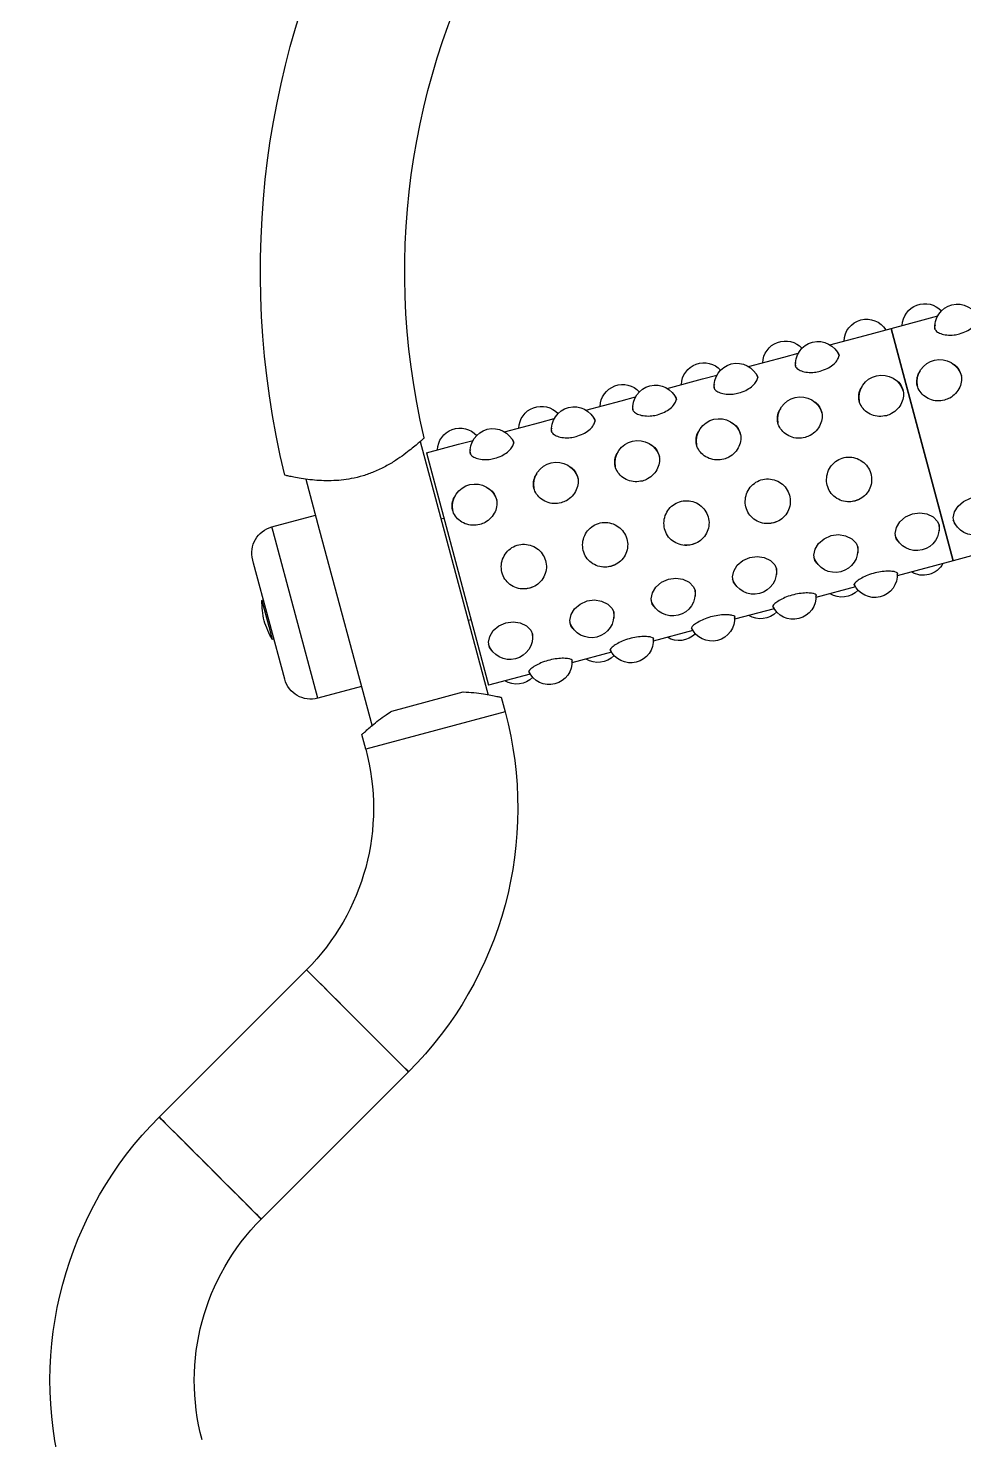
# Model space of a CAD drawing. Header units: millimetres. Extents: x 694231 to 734331, y 4486031 to 4541543.
# Drawn here: x 713339.3487 to 713339.6598, y 4487264.4529 to 4487264.9225 of the extents above; entities that cross this region are included whole.
import ezdxf

# ---------------------------------------------------------------- set-up
doc = ezdxf.new("R2010")
doc.units = ezdxf.units.MM

# ---------------------------------------------------------------- blocks, each defined once
blk = doc.blocks.new('ERER')
at = {"color": 7, "linetype": 'Continuous', "lineweight": 25}
for p, q in [((2598.242391243089, 998.7852082481879), (2598.193397150002, 998.8341936820469)), ((2598.159459107815, 998.8002495068127), (2598.208453201132, 998.7512640728921)), ((2598.228129844467, 998.6778554730489), (2598.226834884576, 998.6730208971505)), ((2598.274495482646, 998.6654362571636), (2598.228129844467, 998.6778554730489)), ((2598.212697329562, 998.6047793810097), (2598.230226401385, 998.670222047377)), ((2598.236855549796, 998.6651657537841), (2598.260595119309, 998.6588070170955)), ((2598.273200522623, 998.6606016803132), (2598.274495482646, 998.6654362571636)), ((2598.226689805313, 998.6570185943287), (2598.212200471608, 998.660899618518)), ((2598.251335246324, 998.5944300652563), (2598.26886431813, 998.6598727306408)), ((2598.201178256334, 998.6545346318168), (2598.190860215798, 998.616013478214)), ((2598.248311655644, 998.5792771492384), (2598.269010286904, 998.6565529818405)), ((2598.282835665639, 998.6528498015507), (2598.269010286904, 998.6565529818405)), ((2598.309882345668, 998.6456052434804), (2598.29672069185, 998.6491306424788)), ((2598.195907543493, 998.637052960971), (2598.197071881382, 998.6413998763635)), ((2598.197620686771, 998.6412528777004), (2598.197071881382, 998.6413998763635)), ((2598.33692902535, 998.6383606855027), (2598.323767141825, 998.6418861470165)), ((2598.193578959803, 998.6283594767425), (2598.195907543493, 998.637052960971)), ((2598.263188781486, 998.6348190960562), (2598.262222902674, 998.6350778114269)), ((2598.363975475194, 998.6311161890884), (2598.350813821738, 998.634641588977)), ((2598.193578959803, 998.6283594767425), (2598.19412776529, 998.6282124770656)), ((2598.391022155222, 998.6238716310181), (2598.377860271121, 998.6273970926861)), ((2598.423562184498, 998.6151556580614), (2598.404906951034, 998.6201525346468)), ((2598.190860215798, 998.616013478214), (2598.190570226324, 998.6149308371781)), ((2598.402863552876, 998.537879824569), (2598.423562184498, 998.6151556580614)), ((2598.423562184498, 998.6151556580614), (2598.405668204351, 998.5483506502048)), ((2598.437387562986, 998.6114524768504), (2598.423562184498, 998.6151556580614)), ((2598.196935212135, 998.6039086222662), (2598.211424546071, 998.6000275980152)), ((2598.208198820566, 998.5879847425728), (2598.212697329562, 998.6047793810097)), ((2598.253167282348, 998.6012697493796), (2598.254133161062, 998.6010110350227)), ((2598.246256511287, 998.5754692236396), (2598.251335246324, 998.5944300652563)), ((2598.248311655644, 998.5792771492384), (2598.258961425348, 998.5764245661607)), ((2598.258961425348, 998.5764245661607), (2598.263817534327, 998.5751238395372)), ((2598.274341790334, 998.5723048757897), (2598.286007875208, 998.5691800707292)), ((2598.286007875208, 998.5691800707292), (2598.29086398394, 998.5678793431846)), ((2598.301388239963, 998.5650603804199), (2598.313054554874, 998.5619355117686)), ((2598.313054554874, 998.5619355117686), (2598.317910663853, 998.5606347851451)), ((2598.328434919992, 998.5578158223497), (2598.340101004504, 998.5546910163989)), ((2598.340101004504, 998.5546910163989), (2598.344957113466, 998.5533902887926)), ((2598.355481369835, 998.5505713259354), (2598.367147684417, 998.5474464583594)), ((2598.367147684417, 998.5474464583594), (2598.372003793379, 998.5461457307531)), ((2598.405668204351, 998.5483506502048), (2598.402863552876, 998.537879824569)), ((2598.382528049518, 998.5433267679576), (2598.39419413403, 998.5402019620068)), ((2598.39419413403, 998.5402019620068), (2598.402863552876, 998.537879824569)), ((2598.402863552876, 998.537879824569), (2598.413513092165, 998.535027303209)), ((2598.413513092165, 998.535027303209), (2598.418369201258, 998.5337265765546))]:
    blk.add_line(p, q, dxfattribs=at)
at = {"color": 8, "linetype": 'Continuous', "lineweight": 25}
for p, q in [((2598.212200471608, 998.660899618518), (2598.197352584826, 998.6054668331118)), ((2598.197352584826, 998.6054668331118), (2598.196935212135, 998.6039086222662))]:
    blk.add_line(p, q, dxfattribs=at)
at = {"color": 7, "linetype": 'Continuous', "lineweight": 25, "flags": 128}
for points in [[(2598.193397150002, 998.8341936820469), (2598.193268400378, 998.8340650180007), (2598.192884672215, 998.8336810647482), (2598.192251209788, 998.8330475784247), (2598.191378005354, 998.832174220763), (2598.190278204939, 998.8310741311152), (2598.188968398462, 998.8297640945764), (2598.187468465568, 998.8282639622723), (2598.185801253492, 998.8265963674105), (2598.183991822821, 998.824786685418), (2598.182067756927, 998.8228623300523), (2598.180058344364, 998.8208524797399), (2598.177993705562, 998.8187875710256), (2598.175905450344, 998.8166989990417), (2598.173825189784, 998.8146181575979), (2598.171784197797, 998.8125770284097), (2598.169813837294, 998.8106060824907), (2598.167943445636, 998.8087355968864), (2598.166202002697, 998.8069935976011), (2598.164615401316, 998.8054067200538), (2598.163207841258, 998.8039989619466), (2598.162000585576, 998.8027916560151), (2598.161012330559, 998.8018029957667), (2598.160257528847, 998.801048238803), (2598.15974804908, 998.8005385218083), (2598.159491195492, 998.8002817612428), (2598.159459107815, 998.8002495068127)], [(2598.159459107815, 998.8002495068127), (2598.159587596295, 998.8003781173957), (2598.159971585354, 998.8007621231903), (2598.160604817844, 998.801395672091), (2598.161478022145, 998.8022690288005), (2598.162578052729, 998.8033690558096), (2598.163887859338, 998.8046790933005), (2598.165387792001, 998.8061792256663), (2598.16705500444, 998.8078468214184), (2598.168864204695, 998.8096565651285), (2598.170788239861, 998.8115808053133), (2598.172797913567, 998.813590709089), (2598.174862291209, 998.815655563357), (2598.176950577287, 998.817744251474), (2598.179031036942, 998.8198249151906), (2598.181071829587, 998.8218662211848), (2598.183042420522, 998.8238371063691), (2598.184912581864, 998.8257076526772), (2598.186654254971, 998.8274495893236), (2598.188240856254, 998.8290364678846), (2598.189648416789, 998.8304442268515), (2598.19085544194, 998.8316515945314), (2598.191843896398, 998.83264007696), (2598.192598499015, 998.833395011651), (2598.193108208737, 998.8339046670513), (2598.193364832139, 998.8341614892729), (2598.193397150002, 998.8341936820469)], [(2598.242391243089, 998.7852082481879), (2598.242262723995, 998.7850795223933), (2598.241878765779, 998.7846956317487), (2598.241245302973, 998.784062143552), (2598.240372098671, 998.7831887868423), (2598.239272298618, 998.7820886980849), (2598.237962492141, 998.780778661546), (2598.236462558984, 998.7792785273379), (2598.234795346332, 998.7776109326303), (2598.232985916253, 998.7758012514664), (2598.231061850359, 998.7738768961008), (2598.229052437682, 998.7718670458191), (2598.226987798649, 998.7698021371666), (2598.224899773961, 998.7677135034342), (2598.222819283464, 998.7656327245676), (2598.220778521415, 998.7635915328023), (2598.218807930826, 998.7616206475254), (2598.216937769253, 998.7597501012789), (2598.215196096376, 998.7580081645708), (2598.213609494403, 998.7564212861948), (2598.212201934345, 998.7550135280876), (2598.210994909078, 998.7538061604384), (2598.210006423646, 998.7528175619077), (2598.209251621934, 998.752062804944), (2598.20874214238, 998.7515530869048), (2598.208485288809, 998.751296327322), (2598.208453201132, 998.7512640728921)], [(2598.208453201132, 998.7512640728921), (2598.208581689497, 998.7513926835059), (2598.208965678672, 998.7517766892696), (2598.209599141576, 998.7524101764526), (2598.210472345779, 998.753283534176), (2598.211572145816, 998.7543836219506), (2598.21288195277, 998.7556936593489), (2598.21438188568, 998.7571937926359), (2598.216049098102, 998.7588613874051), (2598.217858528313, 998.7606710695211), (2598.21978259419, 998.7625954239038), (2598.221792006769, 998.7646052751992), (2598.223856415501, 998.7666702455385), (2598.22594467072, 998.7687588175224), (2598.228025130259, 998.7708394812698), (2598.23006592302, 998.7728807872332), (2598.232036513608, 998.7748516725101), (2598.233906675197, 998.7767222197394), (2598.235648348058, 998.7784641554646), (2598.237234949933, 998.7800510348543), (2598.238642510106, 998.7814587929308), (2598.239849535257, 998.7826661606107), (2598.240837989847, 998.7836546439914), (2598.241592822517, 998.7844095160743), (2598.242102302169, 998.7849192330998), (2598.242359155641, 998.7851759936963), (2598.242391243089, 998.7852082481879)], [(2598.270023221007, 998.6449274272907), (2598.269351035327, 998.6440811829978), (2598.268985014108, 998.6422825113439), (2598.269404157667, 998.6403244982637), (2598.270577648704, 998.6384201391184), (2598.27241766401, 998.63682669926), (2598.274710136589, 998.6358000866242), (2598.277164532705, 998.6354710653732), (2598.279531513589, 998.63583669431), (2598.281577750164, 998.6368312468826), (2598.283038359286, 998.6383108124885), (2598.283615407185, 998.6395768398595), (2598.283615407185, 998.6395768398595)], [(2598.297069670374, 998.6376829300168), (2598.29639771524, 998.6368366249583), (2598.296031693775, 998.6350379523832), (2598.296450837581, 998.6330799402242), (2598.297624098317, 998.6311756427657), (2598.299464343693, 998.6295821412823), (2598.301756586202, 998.6285555902715), (2598.304211212733, 998.6282265073029), (2598.306578193387, 998.6285921363013), (2598.308624200122, 998.6295867504374), (2598.310084809146, 998.631066317057), (2598.310661856798, 998.6323323435068), (2598.310661856798, 998.6323323435068)], [(2598.324116350303, 998.6304383729603), (2598.323444164869, 998.6295921295886), (2598.323078143404, 998.6277934570135), (2598.323497517494, 998.6258353821848), (2598.32467077823, 998.6239310847262), (2598.326510793536, 998.622337644868), (2598.328803266115, 998.621311032232), (2598.3312576621, 998.620982010029), (2598.33362464323, 998.6213476398871), (2598.335670879805, 998.6223421924597), (2598.337131488813, 998.6238217580965), (2598.337708536711, 998.6250877854675), (2598.337708536711, 998.6250877854675)], [(2598.351162799916, 998.6231938766077), (2598.350490844783, 998.6223475715492), (2598.350124823432, 998.6205488989432), (2598.350543967107, 998.6185908858322), (2598.351717227597, 998.6166865874524), (2598.353557473334, 998.6150930868595), (2598.355849715728, 998.6140665358795), (2598.35830434226, 998.6137374529108), (2598.360671322914, 998.6141030819093), (2598.362717329649, 998.6150976960454), (2598.364177938558, 998.6165772626958), (2598.364754986439, 998.617843289084), (2598.364754986439, 998.617843289084)], [(2598.37820947983, 998.6159493185683), (2598.377537294396, 998.6151030751965), (2598.377171503346, 998.6133043409038), (2598.377590647251, 998.6113463277311), (2598.378763907987, 998.6094420302725), (2598.380603923178, 998.6078485904451), (2598.382896395642, 998.60682197784), (2598.385350791626, 998.606492955637), (2598.387717772527, 998.6068585855567), (2598.389764009331, 998.6078531380676), (2598.391224618586, 998.6093327046256), (2598.391801666237, 998.6105987310754), (2598.391801666237, 998.6105987310754)], [(2598.405255929443, 998.6087048222156), (2598.404583974539, 998.6078585170955), (2598.404217952959, 998.6060598445512), (2598.404637096617, 998.6041018304572), (2598.40581035737, 998.6021975339816), (2598.407650602614, 998.6006040315461), (2598.409942845024, 998.5995774815491), (2598.412397471671, 998.5992483985495), (2598.414764452555, 998.5996140274864), (2598.416810458928, 998.600608640732), (2598.418271068199, 998.602088208273), (2598.418848115735, 998.6033542347536), (2598.418848115735, 998.6033542347536)], [(2598.424574887593, 998.6035301644006), (2598.423902932443, 998.6026838583592), (2598.423536911093, 998.6008851857533), (2598.423956055014, 998.5989271735634), (2598.425129315981, 998.5970228760432), (2598.426969561242, 998.5954293745907), (2598.429262034166, 998.5944027618623), (2598.431716430052, 998.5940737406729), (2598.434083410936, 998.5944393696097), (2598.436129417325, 998.5954339838383), (2598.437590026564, 998.5969135494134), (2598.438167074346, 998.5981795768153), (2598.438167074346, 998.5981795768153)]]:
    blk.add_lwpolyline(points, dxfattribs=at)
at = {"color": 7, "linetype": 'Continuous', "lineweight": 25}
for centre, radius, start, end in [((2598.247132453005, 998.8879385562019), 0.1240000000000014, 165.0050955339433, 225.0050956946289), ((2598.247132453005, 998.8879385562019), 0.07600000000000053, 165.0050955339618, 225.0050956399637), ((2598.154717825963, 998.6975191854864), 0.1239999999999994, 345.0050955340448, 45.0050954742126), ((2598.154717825963, 998.6975191854864), 0.07599999999999983, 345.0050955340446, 45.00509571765857), ((2598.209871872931, 998.6522060405615), 0.009000000000000338, 75.00509553417933, 165.0050955339921), ((2598.278296119372, 998.6487056066185), 0.00751562500000054, 44.28645054141761, 121.4608858047552), ((2598.289209615702, 998.6488674679244), 0.007515624999999932, 355.5858787650637, 155.6751826259306), ((2598.276102276997, 998.6405151613878), 0.007515625000000381, 351.0766629894225, 160.5609196637996), ((2598.305342687129, 998.6414610786205), 0.007515625000000685, 44.28647769451893, 121.4608864306917), ((2598.316256183245, 998.641622940971), 0.007515625000000144, 355.5858712849582, 155.6751823327054), ((2598.234849847709, 998.6211581354735), 0.0428590902832175, 151.8172495145052, 160.9536887666295), ((2598.303148844639, 998.6332706334207), 0.007515625000000353, 351.0766628939449, 160.5609195947628), ((2598.332389254541, 998.6342165507151), 0.007515625000000126, 44.28646753639292, 121.4608780298317), ((2598.34330275064, 998.6343784120827), 0.007515625000000144, 355.5858784322354, 155.675182480032), ((2598.236416765649, 998.6270080338006), 0.0428590902832175, 169.0565023015952, 178.1929403122618), ((2598.330195412182, 998.6260261064674), 0.007515625000000381, 351.0766556633874, 160.5609195947628), ((2598.359435822314, 998.6269720237), 0.007515625000000168, 44.28644761115335, 121.4608910759329), ((2598.370349318167, 998.6271338841465), 0.007515624999999932, 355.5858789320434, 155.6751821852273), ((2598.280676436705, 998.6170098777562), 0.007515624999999927, 67.1498163396767, 95.54076172095091), ((2598.357241979692, 998.6187815775482), 0.007515625000000203, 351.0766557597212, 160.5609196637996), ((2598.386482389479, 998.6197274948734), 0.007515625000000276, 44.28646753701335, 121.4608774038952), ((2598.397395885825, 998.6198893571623), 0.007515624999999932, 355.5858712849582, 155.6751824792423), ((2598.413528957253, 998.6124829678583), 0.007515625000000025, 28.5492974897835, 121.4608904461345), ((2598.199263814299, 998.6126021390636), 0.009000000000000338, 165.0051016041944, 255.0050947759346), ((2598.307723004363, 998.609765350772), 0.007515625000000077, 67.1498163396767, 95.54076257084566), ((2598.38428854745, 998.6115370495503), 0.007515624999999784, 351.0766632772495, 160.5609198760059), ((2598.334769571643, 998.6025208219145), 0.007515625000000174, 67.14981634354456, 95.54076002124509), ((2598.411335114516, 998.6042925217373), 0.007515625000000052, 351.0766628939449, 160.5609195919745), ((2598.43065409132, 998.5991178589258), 0.007515625000000381, 351.0766556642436, 160.5609123449402), ((2598.361816139285, 998.5952762939474), 0.007515625000000172, 67.1498163396767, 95.54076172095091), ((2598.264489146139, 998.5971589435579), 0.007515625000000039, 170.3742800950461, 343.5596616721556), ((2598.291535713419, 998.5899144147004), 0.007515625000000039, 170.3742729411684, 343.5596617174936), ((2598.388862706829, 998.588031766994), 0.007515625000000755, 67.14981634354456, 95.54076257429627), ((2598.480639833625, 998.5190495291229), 0.2875000000000001, 166.3834005152236, 249.2663536422217), ((2598.318582281193, 998.5826698876854), 0.007515625000000039, 170.3742800098413, 343.5596543581614), ((2598.259505678467, 998.5785537720272), 0.007515625000000195, 182.0069370649877, 317.4129379887132), ((2598.270419174796, 998.5787156333332), 0.007515625000000989, 172.4853750619159, 339.0447303775314), ((2598.480639833625, 998.5190495291229), 0.2394999999999999, 166.6545901908663, 255.0050954770294), ((2598.297465742323, 998.571471105397), 0.007515625000000335, 172.4853751797288, 339.0447231443321), ((2598.345628848358, 998.5754253588588), 0.007515624999999904, 170.3742657881452, 343.5596689861499), ((2598.286552246223, 998.5713092440293), 0.007515624999999631, 182.0069365332994, 317.4129371519817), ((2598.372675416016, 998.5681808318745), 0.007515624999999904, 170.3742803498061, 343.5596544498184), ((2598.313598813635, 998.5640647161239), 0.007515625000000371, 182.0069362680097, 317.4129546680155), ((2598.324512309734, 998.5642265774915), 0.007515625000000335, 172.4853823876004, 339.0447304696276), ((2598.399721983543, 998.5609363039382), 0.007515625000000612, 170.3742803489516, 343.5596544506496), ((2598.340645381162, 998.5568201881875), 0.007515625000000167, 182.0069365332994, 317.4129456984181), ((2598.351558877261, 998.5569820495552), 0.007515625000000282, 172.4853751797288, 339.0447304696276), ((2598.419040960331, 998.5557616401437), 0.007515625000000039, 170.3742800098413, 343.5596689406621), ((2598.367691948689, 998.5495756602513), 0.007515625000000464, 182.006944017541, 317.4129632138137), ((2598.378605444788, 998.549737521619), 0.007515625000000282, 172.4853752988543, 339.0447230509961), ((2598.394738516446, 998.5423311322534), 0.007515624999999785, 182.0069357363212, 328.0032548006053), ((2598.41405749302, 998.5371564695034), 0.0075156250000011, 182.0069370649877, 317.4129379923355), ((2598.424970989235, 998.5373183308402), 0.007515625000000282, 172.4853749427905, 339.0447303775314), ((2598.480639833625, 998.5190495291229), 0.2395, 255.0050954770294, 343.355539476485)]:
    blk.add_arc(centre, radius, start, end, dxfattribs=at)
for points, knots in [([(2598.226844096335, 998.6730184287578), (2598.22684145454, 998.6730208700588), (2598.226753208035, 998.673102378381), (2598.227042627525, 998.672832889015), (2598.227683556578, 998.6722400632156), (2598.228820566263, 998.6712190837331), (2598.230364218794, 998.6698906634923), (2598.232385932068, 998.6682647654893), (2598.234587262866, 998.6666323054658), (2598.236202967001, 998.6655876778963), (2598.236855549796, 998.6651657537841)], [0, 0, 0, 0, 0.004380891202554972, 0.1463275146963728, 0.2924660004226971, 0.4338515551942845, 0.5786714020642513, 0.7336644287608307, 0.8924270522024406, 1, 1, 1, 1]), ([(2598.260595119309, 998.6588070170955), (2598.261795464245, 998.6588768026857), (2598.264230438142, 998.6590183639493), (2598.267322810632, 998.659446342666), (2598.269926311399, 998.659899681542), (2598.271795855122, 998.6602874903856), (2598.272985322583, 998.6605555974984), (2598.273122605049, 998.6605878781023), (2598.273191541147, 998.6606040860362)], [0, 0, 0, 0, 0.1678812969607738, 0.3405576389626614, 0.5084441951456469, 0.6817194212988038, 0.8401758485834252, 0.9999999999999999, 0.9999999999999999, 0.9999999999999999, 0.9999999999999999]), ([(2598.296582519265, 998.6487723661813), (2598.296632604854, 998.6487444018157), (2598.296989322304, 998.6485452392617), (2598.296852698523, 998.648212658056), (2598.296097621428, 998.6478229760086), (2598.294526649049, 998.6475985613436), (2598.292402589342, 998.647631073182), (2598.289955804767, 998.6479991290064), (2598.287505520195, 998.6487010532411), (2598.285321773671, 998.6496426693213), (2598.283600991686, 998.6506782086276), (2598.28253800612, 998.6516116687078), (2598.282183939067, 998.652283925123), (2598.282578119298, 998.6524188005392), (2598.28276471996, 998.6524826487497)], [0, 0, 0, 0, 0.01476328927435291, 0.1051457666320974, 0.1944062965961116, 0.284180156936676, 0.3753351324781695, 0.4666233529201066, 0.5565281763043203, 0.6457155386858567, 0.735932457006917, 0.8273457106532665, 0.9182671959496775, 0.9999999999999999, 0.9999999999999999, 0.9999999999999999, 0.9999999999999999]), ([(2598.323628968878, 998.6415278698287), (2598.323679139218, 998.6414998827623), (2598.324036386999, 998.6413006028391), (2598.323898894198, 998.6409682208362), (2598.323144143783, 998.6405784581971), (2598.321573099271, 998.6403540944467), (2598.319449239003, 998.640386497576), (2598.317002407497, 998.6407545965773), (2598.314552085715, 998.6414564952363), (2598.312368404547, 998.6423981737814), (2598.310647423747, 998.6434336863703), (2598.309584484702, 998.644367168545), (2598.309230318735, 998.6450394514547), (2598.309624701581, 998.6451742696378), (2598.309811399659, 998.6452380917549)], [0, 0, 0, 0, 0.01476655033297441, 0.1051481230738303, 0.1944082717662477, 0.2841817486425519, 0.3753294239813229, 0.4666172544904914, 0.5565302726450728, 0.6457092876928346, 0.7359323050159351, 0.8273451681954431, 0.9182662651255753, 1, 1, 1, 1]), ([(2598.283615407185, 998.6395768398595), (2598.283737013524, 998.6401820266732), (2598.28389641, 998.6409752784303), (2598.283514903517, 998.6417214794757), (2598.283424454708, 998.6418983903811)], [0, 0, 0, 0, 0.7629173276113147, 1, 1, 1, 1]), ([(2598.310661856798, 998.6323323435068), (2598.310783567265, 998.6329375044038), (2598.310943100918, 998.6337307283034), (2598.31056158631, 998.6344769206652), (2598.310471134391, 998.6346538324034)], [0, 0, 0, 0, 0.7629144555612016, 1, 1, 1, 1]), ([(2598.350675648791, 998.6342833117893), (2598.350725734841, 998.6342553473003), (2598.351082451813, 998.6340561838867), (2598.350945828165, 998.633723603633), (2598.350190750954, 998.6333339216164), (2598.348619778592, 998.6331095079344), (2598.346495718638, 998.6331420188517), (2598.344048934162, 998.6335100736623), (2598.341598649491, 998.6342119989107), (2598.339414903312, 998.6351536148984), (2598.337694121459, 998.6361891551567), (2598.336631135762, 998.6371226142849), (2598.336277068594, 998.637794870731), (2598.336671248594, 998.6379297462088), (2598.336857849503, 998.6379935953405)], [0, 0, 0, 0, 0.01476328927435291, 0.1051457666320974, 0.1944062965961116, 0.284180156936676, 0.3753351324781695, 0.4666233529201066, 0.5565281763043203, 0.6457155386858567, 0.735932457006917, 0.8273457106532665, 0.9182671959496775, 0.9999999999999999, 0.9999999999999999, 0.9999999999999999, 0.9999999999999999]), ([(2598.377722098158, 998.6270388145155), (2598.377772268761, 998.6270108293531), (2598.378129516394, 998.6268115474951), (2598.377992023954, 998.6264791663824), (2598.377237273309, 998.626089403805), (2598.375666228929, 998.6258650410067), (2598.3735423683, 998.6258974432455), (2598.371095537253, 998.6262655421235), (2598.368645215356, 998.6269674408134), (2598.366461533843, 998.6279091194511), (2598.364740553026, 998.628944631057), (2598.363677614228, 998.629878114153), (2598.363323448015, 998.6305503961414), (2598.36371783086, 998.6306852143246), (2598.363904529646, 998.6307490372394)], [0, 0, 0, 0, 0.01476655033297441, 0.1051481230738303, 0.1944082717662477, 0.2841817486425519, 0.3753294239813229, 0.4666172544904914, 0.5565302726450728, 0.6457092876928346, 0.7359323050159351, 0.8273451681954431, 0.9182662651255753, 1, 1, 1, 1]), ([(2598.282627870074, 998.6242949497321), (2598.283414090343, 998.6240027973292), (2598.284986171794, 998.623418627211), (2598.286819968683, 998.6216542821), (2598.288001523759, 998.6194410960109), (2598.288361762913, 998.6169353850697), (2598.287857159199, 998.6144527017929), (2598.286562910932, 998.6122736047688), (2598.284625596779, 998.6106212093397), (2598.282236912135, 998.6096821462029), (2598.279668521036, 998.6095921742141), (2598.277237054076, 998.6103643273054), (2598.275208825838, 998.61189035227), (2598.273781545819, 998.6140063240935), (2598.273117883523, 998.6164894547713), (2598.273309522251, 998.6190385767579), (2598.274319982256, 998.6213414182373), (2598.276025056368, 998.6231659077223), (2598.278253072577, 998.6243195841855), (2598.280571805171, 998.6246920084876), (2598.28201737883, 998.6244128454293), (2598.282627870074, 998.6242949497321)], [0, 0, 0, 0, 0.05304180412272043, 0.106059353175367, 0.1596731811556907, 0.2136817288242897, 0.2670610376030771, 0.319775276432739, 0.3727944437449364, 0.4266281522425766, 0.4805402663780988, 0.5336358421092605, 0.586307522542735, 0.6395868919683738, 0.693575710459553, 0.747269410309652, 0.8001460972176716, 0.8529360465470901, 0.9064843091253708, 0.9605066922021438, 1, 1, 1, 1]), ([(2598.337708536711, 998.6250877854675), (2598.337830142803, 998.6256929713599), (2598.337989539658, 998.6264862249902), (2598.337608033044, 998.6272324250837), (2598.337517584234, 998.627409335989)], [0, 0, 0, 0, 0.7629173276113147, 1, 1, 1, 1]), ([(2598.364754986439, 998.617843289084), (2598.364876696792, 998.6184484500118), (2598.365036230313, 998.6192416729592), (2598.364654715836, 998.6199878662732), (2598.364564264148, 998.6201647779496)], [0, 0, 0, 0, 0.7629144555612016, 1, 1, 1, 1]), ([(2598.404768778301, 998.6197942564144), (2598.404818864368, 998.6197662929083), (2598.40517558134, 998.6195671294946), (2598.405038957445, 998.6192345483198), (2598.404283880233, 998.6188448663032), (2598.402712907872, 998.6186204526211), (2598.400588848394, 998.6186529643979), (2598.398142063705, 998.6190210202531), (2598.395691779247, 998.619722944457), (2598.393508032592, 998.6206645595852), (2598.391787250986, 998.6217001007647), (2598.390724265042, 998.6226335589716), (2598.390370198103, 998.623305815356), (2598.390764378235, 998.6234406917858), (2598.390950979259, 998.6235045408869)], [0, 0, 0, 0, 0.01476328927435291, 0.1051457666320974, 0.1944062965961116, 0.284180156936676, 0.3753351324781695, 0.4666233529201066, 0.5565281763043203, 0.6457155386858567, 0.735932457006917, 0.8273457106532665, 0.9182671959496775, 0.9999999999999999, 0.9999999999999999, 0.9999999999999999, 0.9999999999999999]), ([(2598.309674319441, 998.6170504524583), (2598.310460522157, 998.6167582879729), (2598.312032633597, 998.6161740644066), (2598.313866688882, 998.6144098781479), (2598.315047830603, 998.6121964799327), (2598.315408626869, 998.6096908626411), (2598.314903497741, 998.6072082174195), (2598.313609393149, 998.6050290937593), (2598.311672073271, 998.6033767985929), (2598.309283546334, 998.6024375243867), (2598.306715127039, 998.6023476507811), (2598.304283606353, 998.6031197175591), (2598.302255479891, 998.6046459492512), (2598.300827965181, 998.6067617341527), (2598.300164346115, 998.6092449667898), (2598.300355966567, 998.6117940818241), (2598.301366439748, 998.6140969089139), (2598.303071518911, 998.6159215066357), (2598.305299666605, 998.6170748980949), (2598.307618316718, 998.6174475360247), (2598.309063825499, 998.6171683597383), (2598.309674319441, 998.6170504524583)], [0, 0, 0, 0, 0.05304170524967213, 0.106063591916873, 0.1596739295341401, 0.2136843389488318, 0.2670632419892233, 0.3197773825564378, 0.3727964510377832, 0.4266259777876374, 0.4805379914278021, 0.5336385346273356, 0.5863054121009114, 0.6395885117637693, 0.6935772296166096, 0.7472708293784883, 0.8001474177212479, 0.8529372686470902, 0.9064891077213689, 0.9605067658199966, 1, 1, 1, 1]), ([(2598.336720999469, 998.609805894388), (2598.337507204259, 998.6095137293474), (2598.339079319876, 998.6089295066365), (2598.340913341143, 998.6071653196169), (2598.342094601633, 998.6049519547503), (2598.342454907853, 998.602446339384), (2598.341950284283, 998.5999636446412), (2598.340656041626, 998.5977845510512), (2598.338718725829, 998.5961321540881), (2598.336330041661, 998.5951930918108), (2598.333761650315, 998.5951031189009), (2598.331330183717, 998.5958752728825), (2598.329301955611, 998.5974012987991), (2598.327874675575, 998.5995172696397), (2598.327211013066, 998.6020004013621), (2598.327402651777, 998.6045495223659), (2598.328413111897, 998.6068523638144), (2598.33011818601, 998.6086768532994), (2598.332346201873, 998.6098305298551), (2598.334664934944, 998.6102029550168), (2598.336110508472, 998.6099237910064), (2598.336720999469, 998.609805894388)], [0, 0, 0, 0, 0.05304174863995775, 0.1060636786812318, 0.1596740601539491, 0.2136825513285528, 0.2670618042715411, 0.31977598796108, 0.3727950998141933, 0.4266287520007234, 0.4805408097431216, 0.5336363299352745, 0.586307955273143, 0.6395872689675213, 0.6935760309853423, 0.7472696746707829, 0.8001463062687557, 0.8529362003788565, 0.9064844069446091, 0.9605067335129147, 1, 1, 1, 1]), ([(2598.391801666237, 998.6105987310754), (2598.391923272445, 998.611203916937), (2598.392082669185, 998.6119971705982), (2598.391701162438, 998.6127433697395), (2598.391610713744, 998.612920280614)], [0, 0, 0, 0, 0.7629173276113147, 1, 1, 1, 1]), ([(2598.418848115735, 998.6033542347536), (2598.418969826088, 998.6039593956814), (2598.419129359971, 998.6047526195192), (2598.418747845362, 998.605498811881), (2598.418657393904, 998.6056757234959)], [0, 0, 0, 0, 0.7629144555612016, 1, 1, 1, 1]), ([(2598.26608897995, 998.6031321052695), (2598.265261907153, 998.6032718111235), (2598.263608115448, 998.6035511645705), (2598.261141465286, 998.6029516602016), (2598.259028207304, 998.6016891849989), (2598.257510649024, 998.5998611360264), (2598.256761706383, 998.5977164578467), (2598.256949168463, 998.5955686935123), (2598.257427665565, 998.5941196903847), (2598.257981230932, 998.5935603425843), (2598.257989404385, 998.5935520834172)], [0, 0, 0, 0, 0.1419795469855649, 0.283898454090784, 0.4274004129622932, 0.5719757312972331, 0.7148463271964738, 0.8559565533789721, 0.9978731287375505, 1, 1, 1, 1]), ([(2598.268816915399, 998.5910359485324), (2598.268817750285, 998.591036301484), (2598.26953244585, 998.5913377872496), (2598.270602769961, 998.5924103007848), (2598.271652116146, 998.5943359313854), (2598.271856056515, 998.5966083512892), (2598.271258035636, 998.5989063106589), (2598.269891618721, 998.6009718789714), (2598.26806821697, 998.6024480903703), (2598.266676657396, 998.6029290066144), (2598.26608897995, 998.6031321052695)], [0, 0, 0, 0, 0.0001751648625129538, 0.1499424389330972, 0.2988926938284122, 0.4455864026296537, 0.5920243001801684, 0.7405773251579222, 0.8904416710662192, 1, 1, 1, 1]), ([(2598.363767449098, 998.6025613990183), (2598.364553651437, 998.6022692326596), (2598.36612576314, 998.6016850109974), (2598.367959818655, 998.599920824677), (2598.369140959899, 998.5977074256023), (2598.369501756165, 998.5952018083107), (2598.368996627268, 998.5927191630275), (2598.367702522675, 998.5905400393673), (2598.365765202913, 998.58888774417), (2598.36337667586, 998.5879484699946), (2598.360808256582, 998.5878585973719), (2598.35837673588, 998.5886306631671), (2598.356348609763, 998.5901568947666), (2598.35492109446, 998.5922726788393), (2598.354257475658, 998.5947559133806), (2598.354449096209, 998.5973050274013), (2598.355459569258, 998.5996078535389), (2598.357164648437, 998.6014324522437), (2598.359392796148, 998.6025858446857), (2598.361711446261, 998.6029584826155), (2598.363156955025, 998.6026793053462), (2598.363767449098, 998.6025613990183)], [0, 0, 0, 0, 0.05304170524967213, 0.106063591916873, 0.1596739295341401, 0.2136843389488318, 0.2670632419892233, 0.3197773825564378, 0.3727964510377832, 0.4266259777876374, 0.4805379914278021, 0.5336385346273356, 0.5863054121009114, 0.6395885117637693, 0.6935772296166096, 0.7472708293784883, 0.8001474177212479, 0.8529372686470902, 0.9064891077213689, 0.9605067658199966, 1, 1, 1, 1]), ([(2598.293135659633, 998.5958875472918), (2598.292308591228, 998.5960272391344), (2598.290654738592, 998.5963065733595), (2598.288187959544, 998.5957072328487), (2598.286074681625, 998.5944446721552), (2598.284557016618, 998.5926166734906), (2598.283808468119, 998.590471868018), (2598.283995825166, 998.5883241446519), (2598.284474345363, 998.586875132376), (2598.285027910845, 998.5863157845449), (2598.285036084414, 998.5863075253469)], [0, 0, 0, 0, 0.1419779773881024, 0.2839071904502489, 0.4274075628938867, 0.5719812829348637, 0.7148494795975818, 0.8559581457930424, 0.9978731522503155, 0.9999999999999999, 0.9999999999999999, 0.9999999999999999, 0.9999999999999999]), ([(2598.295863595329, 998.5837913914759), (2598.295864430198, 998.5837917434446), (2598.296579125517, 998.584093228289), (2598.297649448805, 998.5851657410572), (2598.298698799678, 998.5870913753386), (2598.298902723696, 998.5893637858), (2598.298304750521, 998.5916618380321), (2598.296938079931, 998.5937272324057), (2598.295114855182, 998.5952035839796), (2598.293723345535, 998.5956844562448), (2598.293135659633, 998.5958875472918)], [0, 0, 0, 0, 0.0001751653232039807, 0.1499428332880789, 0.2988934799288895, 0.4455875745408145, 0.5920258572292184, 0.7405894711918989, 0.8904413829231618, 1, 1, 1, 1]), ([(2598.390814129012, 998.5953168409789), (2598.391600333785, 998.5950246749553), (2598.393172449633, 998.5944404521828), (2598.395006470669, 998.5926762652249), (2598.396187731159, 998.5904629003583), (2598.396548037495, 998.587957284961), (2598.396043414056, 998.5854745911704), (2598.394749170922, 998.5832954967208), (2598.392811855355, 998.5816430996961), (2598.390423171665, 998.5807040382782), (2598.387854780072, 998.5806140644471), (2598.385423313243, 998.5813862184905), (2598.38339508489, 998.5829122434859), (2598.381967805102, 998.5850282152477), (2598.381304142461, 998.5875113460181), (2598.381495781435, 998.5900604689259), (2598.382506241193, 998.5923633094841), (2598.384211315537, 998.5941877989073), (2598.3864393314, 998.5953414754631), (2598.388758064224, 998.5957138997035), (2598.390203637752, 998.5954347356932), (2598.390814129012, 998.5953168409789)], [0, 0, 0, 0, 0.05304174863995775, 0.1060636786812318, 0.1596740601539491, 0.2136825513285528, 0.2670618042715411, 0.31977598796108, 0.3727950998141933, 0.4266287520007234, 0.4805408097431216, 0.5336363299352745, 0.586307955273143, 0.6395872689675213, 0.6935760309853423, 0.7472696746707829, 0.8001463062687557, 0.8529362003788565, 0.9064844069446091, 0.9605067335129147, 1, 1, 1, 1]), ([(2598.247533326586, 998.5743514584109), (2598.247545633291, 998.5743402222037), (2598.247580079385, 998.5743087717234), (2598.247126659075, 998.5747256635517), (2598.246253044657, 998.5755145408732), (2598.244930490618, 998.5766702655177), (2598.243166627013, 998.5781366831891), (2598.240914539429, 998.5798794340695), (2598.238118252531, 998.5818250015584), (2598.234788570739, 998.5838186558938), (2598.231110148207, 998.5855884335325), (2598.227219056561, 998.5869843830476), (2598.223516970278, 998.5878859838), (2598.219948242487, 998.5883960160012), (2598.216612020413, 998.588595963119), (2598.213369154904, 998.5885526286945), (2598.21021715302, 998.5883122084908), (2598.207276656888, 998.587928326947), (2598.204731494433, 998.5874827360843), (2598.202741516609, 998.587068761944), (2598.201600921675, 998.5868073445463), (2598.201133989154, 998.5866959783439), (2598.20124335124, 998.5867218611297), (2598.201256390929, 998.5867249477174)], [0, 0, 0, 0, 0.02538249431238394, 0.0710443310700037, 0.1179704287103963, 0.1650190319356022, 0.2131655293635359, 0.2658153557759818, 0.3197773137913846, 0.3762210209405343, 0.4346568322913626, 0.4853528177173571, 0.537993836964081, 0.5824294135735678, 0.6280249824850048, 0.675215563133832, 0.7234688827810531, 0.7771208462013601, 0.832243373681725, 0.8870165948567325, 0.9437184098312348, 0.9932894162820356, 1, 1, 1, 1]), ([(2598.320182109229, 998.5886430499563), (2598.319355037387, 998.5887827575292), (2598.317701246373, 998.5890621107912), (2598.315234589203, 998.5884626023756), (2598.313121359384, 998.5872001443117), (2598.311603694426, 998.585372031108), (2598.31085514354, 998.5832275876236), (2598.311041164916, 998.5810789197831), (2598.3115232945, 998.5796321069672), (2598.312074437839, 998.5790712674655), (2598.312082534027, 998.5790630289943)], [0, 0, 0, 0, 0.1419800020916702, 0.2838993641086175, 0.4274017829662233, 0.571977564727843, 0.7148486185893876, 0.8559592970914407, 0.9978840250491918, 1, 1, 1, 1]), ([(2598.322910044942, 998.5765468951232), (2598.322910879811, 998.576547247092), (2598.323625575245, 998.5768487319056), (2598.324695929986, 998.5779212441474), (2598.325745135276, 998.5798468739827), (2598.325949574097, 998.5821192827985), (2598.325351081991, 998.5844172143705), (2598.323984776524, 998.5864828278654), (2598.322161341742, 998.587959035277), (2598.320769785541, 998.5884399525925), (2598.320182109229, 998.5886430499563)], [0, 0, 0, 0, 0.0001751640909279735, 0.1499417784505544, 0.2988913772338054, 0.4455823435154992, 0.5920260972753038, 0.7405784678907545, 0.8904421536605013, 1, 1, 1, 1]), ([(2598.263034920612, 998.5781815585026), (2598.263024424182, 998.5781922337992), (2598.262669421661, 998.5785533071736), (2598.262719043041, 998.5792885358655), (2598.263307937913, 998.5802855001855), (2598.264757648748, 998.5810851574563), (2598.266792349065, 998.5815365576215), (2598.269015354801, 998.5815466374039), (2598.270450551096, 998.5812292753888), (2598.271056662429, 998.5810952475997)], [0, 0, 0, 0, 0.005310417008597838, 0.1796071873120159, 0.3512506077199427, 0.5226149095607884, 0.6964380480517224, 0.8717999691892993, 0.9999999999999999, 0.9999999999999999, 0.9999999999999999, 0.9999999999999999]), ([(2598.271056662429, 998.5810952475997), (2598.27185071633, 998.5808316306486), (2598.273438459189, 998.5803045201675), (2598.275396467361, 998.5790146169338), (2598.276796795429, 998.57757686796), (2598.277419976232, 998.5762077083003), (2598.277414868875, 998.5752507951433), (2598.276956793485, 998.5749426556139), (2598.276826698833, 998.5748551438144)], [0, 0, 0, 0, 0.1840252155140147, 0.3679658098728385, 0.5539740599323194, 0.7413596885974284, 0.9265455302200667, 1, 1, 1, 1]), ([(2598.347228789143, 998.5813984919168), (2598.346401720754, 998.5815381847424), (2598.344747868135, 998.5818175199504), (2598.342281089071, 998.5812181784565), (2598.340167811168, 998.579955618746), (2598.338650145897, 998.5781276181774), (2598.337901597645, 998.5759828136258), (2598.338088954676, 998.5738350892769), (2598.33856747489, 998.572386077984), (2598.339121040487, 998.571826730122), (2598.33912921394, 998.5718184709549)], [0, 0, 0, 0, 0.1419779773881024, 0.2839071904502489, 0.4274075628938867, 0.5719812829348637, 0.7148494795975818, 0.8559581457930424, 0.9978731522503155, 0.9999999999999999, 0.9999999999999999, 0.9999999999999999, 0.9999999999999999]), ([(2598.34995672497, 998.5693023370529), (2598.349957559839, 998.5693026890217), (2598.350672255158, 998.5696041738661), (2598.351742578332, 998.5706766866651), (2598.352791929204, 998.5726023209465), (2598.352995852992, 998.5748747314695), (2598.352397880031, 998.5771727826572), (2598.351031209474, 998.5792381789965), (2598.349207984692, 998.5807145286046), (2598.347816475077, 998.5811954028356), (2598.347228789143, 998.5813984919168)], [0, 0, 0, 0, 0.0001751653232039807, 0.1499428332880789, 0.2988934799288895, 0.4455875745408145, 0.5920258572292184, 0.7405894711918989, 0.8904413829231618, 1, 1, 1, 1]), ([(2598.290081369995, 998.5709370622117), (2598.290070873927, 998.5709477383986), (2598.289715871274, 998.5713088108209), (2598.289765490385, 998.5720440420955), (2598.290354396162, 998.5730409946085), (2598.291804100417, 998.573840714854), (2598.293838958787, 998.5742919315015), (2598.296061861808, 998.5743021493731), (2598.297496996663, 998.5739847860438), (2598.298103111796, 998.573850750326)], [0, 0, 0, 0, 0.005310433350155862, 0.1796077400108469, 0.351251688610987, 0.5226165177851245, 0.6964521250724275, 0.8717995746838887, 1, 1, 1, 1]), ([(2598.298103111796, 998.573850750326), (2598.298897149658, 998.5735871287852), (2598.300484926503, 998.5730599825439), (2598.302443174054, 998.5717701455139), (2598.303843103194, 998.5703323276566), (2598.304466893288, 998.5689631242583), (2598.304461131402, 998.5680063716102), (2598.304003376688, 998.5676981244658), (2598.303873378746, 998.567610585775)], [0, 0, 0, 0, 0.1840243633868548, 0.3679794980565596, 0.5539751238080328, 0.7413666930733063, 0.9265506146645884, 1, 1, 1, 1]), ([(2598.374275238772, 998.5741539965471), (2598.373448166666, 998.574293702216), (2598.371794376129, 998.5745730563375), (2598.369327718499, 998.5739735480453), (2598.367214488663, 998.5727110889985), (2598.365696823968, 998.5708829776988), (2598.364948273412, 998.568738533139), (2598.365134294196, 998.5665898644698), (2598.365616424141, 998.5651430525443), (2598.366167567136, 998.5645822131352), (2598.366175663306, 998.564573973681)], [0, 0, 0, 0, 0.1419800020916702, 0.2838993641086175, 0.4274017829662233, 0.571977564727843, 0.7148486185893876, 0.8559592970914407, 0.9978840250491918, 1, 1, 1, 1]), ([(2598.377003174583, 998.5620578407003), (2598.377004009568, 998.5620581926382), (2598.377718704771, 998.5623596775134), (2598.378789052899, 998.5634321885648), (2598.379838287586, 998.5653578263228), (2598.380042617705, 998.5676301744112), (2598.379444532045, 998.569928223205), (2598.378077873842, 998.5719937011427), (2598.376254484807, 998.5734699881189), (2598.374862919262, 998.5739509000388), (2598.374275238772, 998.5741539965471)], [0, 0, 0, 0, 0.0001751634433561213, 0.1499412241241815, 0.2988902722490923, 0.445580696222484, 0.5920174073572995, 0.7405794269576566, 0.8904425586897347, 1, 1, 1, 1]), ([(2598.317128049909, 998.5636925041722), (2598.31711755384, 998.5637031803591), (2598.316762551188, 998.5640642527816), (2598.316812172436, 998.5647994805214), (2598.317401067784, 998.5657964457009), (2598.318850778027, 998.5665961021431), (2598.320885478361, 998.5670475032912), (2598.323108484195, 998.5670575820599), (2598.324543680737, 998.5667402209658), (2598.325149791824, 998.5666061922557)], [0, 0, 0, 0, 0.005310417008597838, 0.1796071873120159, 0.3512506077199427, 0.5226149095607884, 0.6964380480517224, 0.8717999691892993, 0.9999999999999999, 0.9999999999999999, 0.9999999999999999, 0.9999999999999999]), ([(2598.325149791824, 998.5666061922557), (2598.325943832335, 998.5663425700055), (2598.327531614032, 998.5658154234517), (2598.329489822926, 998.5645255918398), (2598.330889884456, 998.5630877711021), (2598.33151312053, 998.5617186588371), (2598.331507997003, 998.5607617401386), (2598.33104992255, 998.5604536013452), (2598.330919828359, 998.5603660894224)], [0, 0, 0, 0, 0.1840245476770461, 0.3679798665676134, 0.5539756785833879, 0.7413606272164163, 0.9265457967901141, 0.9999999999999999, 0.9999999999999999, 0.9999999999999999, 0.9999999999999999]), ([(2598.401321918685, 998.5669094385077), (2598.400494850264, 998.5670491293674), (2598.398840997415, 998.5673284646371), (2598.396374218482, 998.5667291240953), (2598.394260940694, 998.565466564354), (2598.39274327544, 998.5636385647682), (2598.39199472704, 998.5614937582818), (2598.392182084317, 998.559346034854), (2598.392660604515, 998.5578970225782), (2598.393214169766, 998.5573376748088), (2598.393222343219, 998.5573294156417)], [0, 0, 0, 0, 0.1419779773881024, 0.2839071904502489, 0.4274075628938867, 0.5719812829348637, 0.7148494795975818, 0.8559581457930424, 0.9978731522503155, 0.9999999999999999, 0.9999999999999999, 0.9999999999999999, 0.9999999999999999]), ([(2598.404049854496, 998.5548132826609), (2598.404050689366, 998.5548136346297), (2598.4047653848, 998.5551151194433), (2598.405835707874, 998.556187633256), (2598.406885058846, 998.5581132665236), (2598.407088982749, 998.5603856770158), (2598.406491009804, 998.5626837291862), (2598.405124338869, 998.5647491236525), (2598.403301114218, 998.5662254742126), (2598.401909604719, 998.5667063484127), (2598.401321918685, 998.5669094385077)], [0, 0, 0, 0, 0.0001751653232039807, 0.1499428332880789, 0.2988934799288895, 0.4455875745408145, 0.5920258572292184, 0.7405894711918989, 0.8904413829231618, 1, 1, 1, 1]), ([(2598.344174499522, 998.5564480078195), (2598.344164003207, 998.5564586830853), (2598.343809000801, 998.5568197564289), (2598.343858619664, 998.5575549867823), (2598.344447525573, 998.5585519402473), (2598.345897229943, 998.559351660462), (2598.347932088297, 998.5598028761266), (2598.350154991449, 998.5598130949502), (2598.351590126534, 998.5594957315592), (2598.352196241453, 998.559361696886)], [0, 0, 0, 0, 0.005310433350155862, 0.1796077400108469, 0.351251688610987, 0.5226165177851245, 0.6964521250724275, 0.8717995746838887, 1, 1, 1, 1]), ([(2598.352196241453, 998.559361696886), (2598.352990279184, 998.5590980743931), (2598.354578056029, 998.5585709281519), (2598.356536303334, 998.5572810902007), (2598.35793623249, 998.5558432733262), (2598.358560022815, 998.5544740698662), (2598.358554260928, 998.5535173172182), (2598.358096506231, 998.5532090710566), (2598.357966508273, 998.5531215313829)], [0, 0, 0, 0, 0.1840243633868548, 0.3679794980565596, 0.5539751238080328, 0.7413666930733063, 0.9265506146645884, 1, 1, 1, 1]), ([(2598.420640877066, 998.561734780631), (2598.419813806819, 998.5618744729671), (2598.418159950071, 998.5621538102683), (2598.41569320009, 998.5615544511115), (2598.413579836072, 998.5602919776542), (2598.412062597514, 998.5584637433262), (2598.411313587724, 998.5563191443448), (2598.411501070399, 998.5541713665955), (2598.411979562665, 998.5527223647632), (2598.412533128279, 998.5521630178841), (2598.412541301962, 998.5521547586553)], [0, 0, 0, 0, 0.1419786067819823, 0.2839084490218347, 0.4274094576081887, 0.5719785657192283, 0.7148482155142662, 0.8559575072499165, 0.9978731428219171, 1, 1, 1, 1]), ([(2598.423368812877, 998.5496386247843), (2598.423369647862, 998.5496389767221), (2598.424084343181, 998.5499404615665), (2598.425154666601, 998.5510129752868), (2598.426204016996, 998.5529386087086), (2598.426407940883, 998.555211018218), (2598.425809968185, 998.5575090713096), (2598.42444329725, 998.5595744657758), (2598.422620072846, 998.5610508172572), (2598.421228562853, 998.5615316896149), (2598.420640877066, 998.561734780631)], [0, 0, 0, 0, 0.0001751653232039807, 0.1499428332880789, 0.2988934799288895, 0.4455875745408145, 0.5920258572292184, 0.7405894711918989, 0.8904413829231618, 1, 1, 1, 1]), ([(2598.37122117955, 998.5492034497494), (2598.37121068312, 998.5492141250459), (2598.370855680714, 998.5495751983896), (2598.370905301962, 998.5503104261294), (2598.371494197327, 998.5513073922917), (2598.37294390757, 998.5521070487339), (2598.374978608003, 998.5525584488682), (2598.377201613739, 998.5525685286507), (2598.378636810264, 998.5522511665738), (2598.379242921367, 998.5521171388465)], [0, 0, 0, 0, 0.005310417008597838, 0.1796071873120159, 0.3512506077199427, 0.5226149095607884, 0.6964380480517224, 0.8717999691892993, 0.9999999999999999, 0.9999999999999999, 0.9999999999999999, 0.9999999999999999]), ([(2598.379242921367, 998.5521171388465), (2598.380036961631, 998.5518535156751), (2598.381624743789, 998.5513263689979), (2598.383582952453, 998.5500365374478), (2598.384983013982, 998.5485987167101), (2598.38560624981, 998.5472296035239), (2598.385601127006, 998.546272686606), (2598.385143052077, 998.5459645469531), (2598.385012957869, 998.5458770340474)], [0, 0, 0, 0, 0.1840245476770461, 0.3679798665676134, 0.5539756785833879, 0.7413606272164163, 0.9265457967901141, 0.9999999999999999, 0.9999999999999999, 0.9999999999999999, 0.9999999999999999]), ([(2598.417586587544, 998.53678429552), (2598.417576169416, 998.536794949843), (2598.417223276443, 998.5371558728299), (2598.41726972702, 998.5378913475979), (2598.41785987316, 998.5388882077871), (2598.419309246918, 998.5396879533706), (2598.421344195614, 998.5401391626077), (2598.423567076248, 998.5401493835143), (2598.425002213405, 998.539832019568), (2598.425608329114, 998.539697983696)], [0, 0, 0, 0, 0.005302262354286686, 0.1796035076227349, 0.351248341730751, 0.5226140549727925, 0.696450559074697, 0.8717989133003257, 1, 1, 1, 1]), ([(2598.425608329114, 998.539697983696), (2598.426402458307, 998.5394343525014), (2598.427990275865, 998.5389072338593), (2598.429948399548, 998.5376173283167), (2598.431348366079, 998.536179553758), (2598.431971960797, 998.5348103977556), (2598.431966758803, 998.5338534694685), (2598.431508689219, 998.5335453313454), (2598.431378596179, 998.5334578191141)], [0, 0, 0, 0, 0.184040278822087, 0.3679785944481509, 0.5539727772527245, 0.7413628927414223, 0.9265464402046584, 1, 1, 1, 1])]:
    blk.add_open_spline(points, degree=3, knots=knots, dxfattribs=at)

msp = doc.modelspace()

# ---------------------------------------------------------------- block references
at = {"color": 6, "lineweight": 53, "xscale": -1, "rotation": 180}
msp.add_blockref('ERER', (710741.2327867935, 4488263.360474526), dxfattribs=at)

doc.saveas('drawing.dxf')
